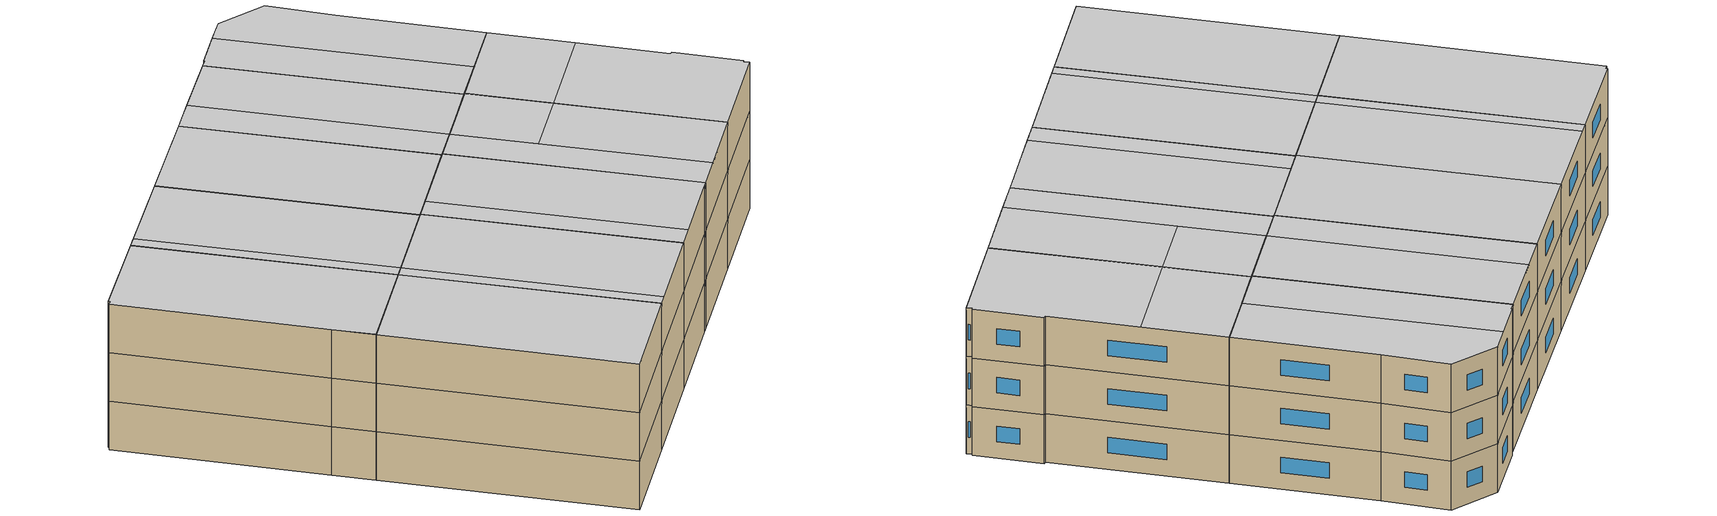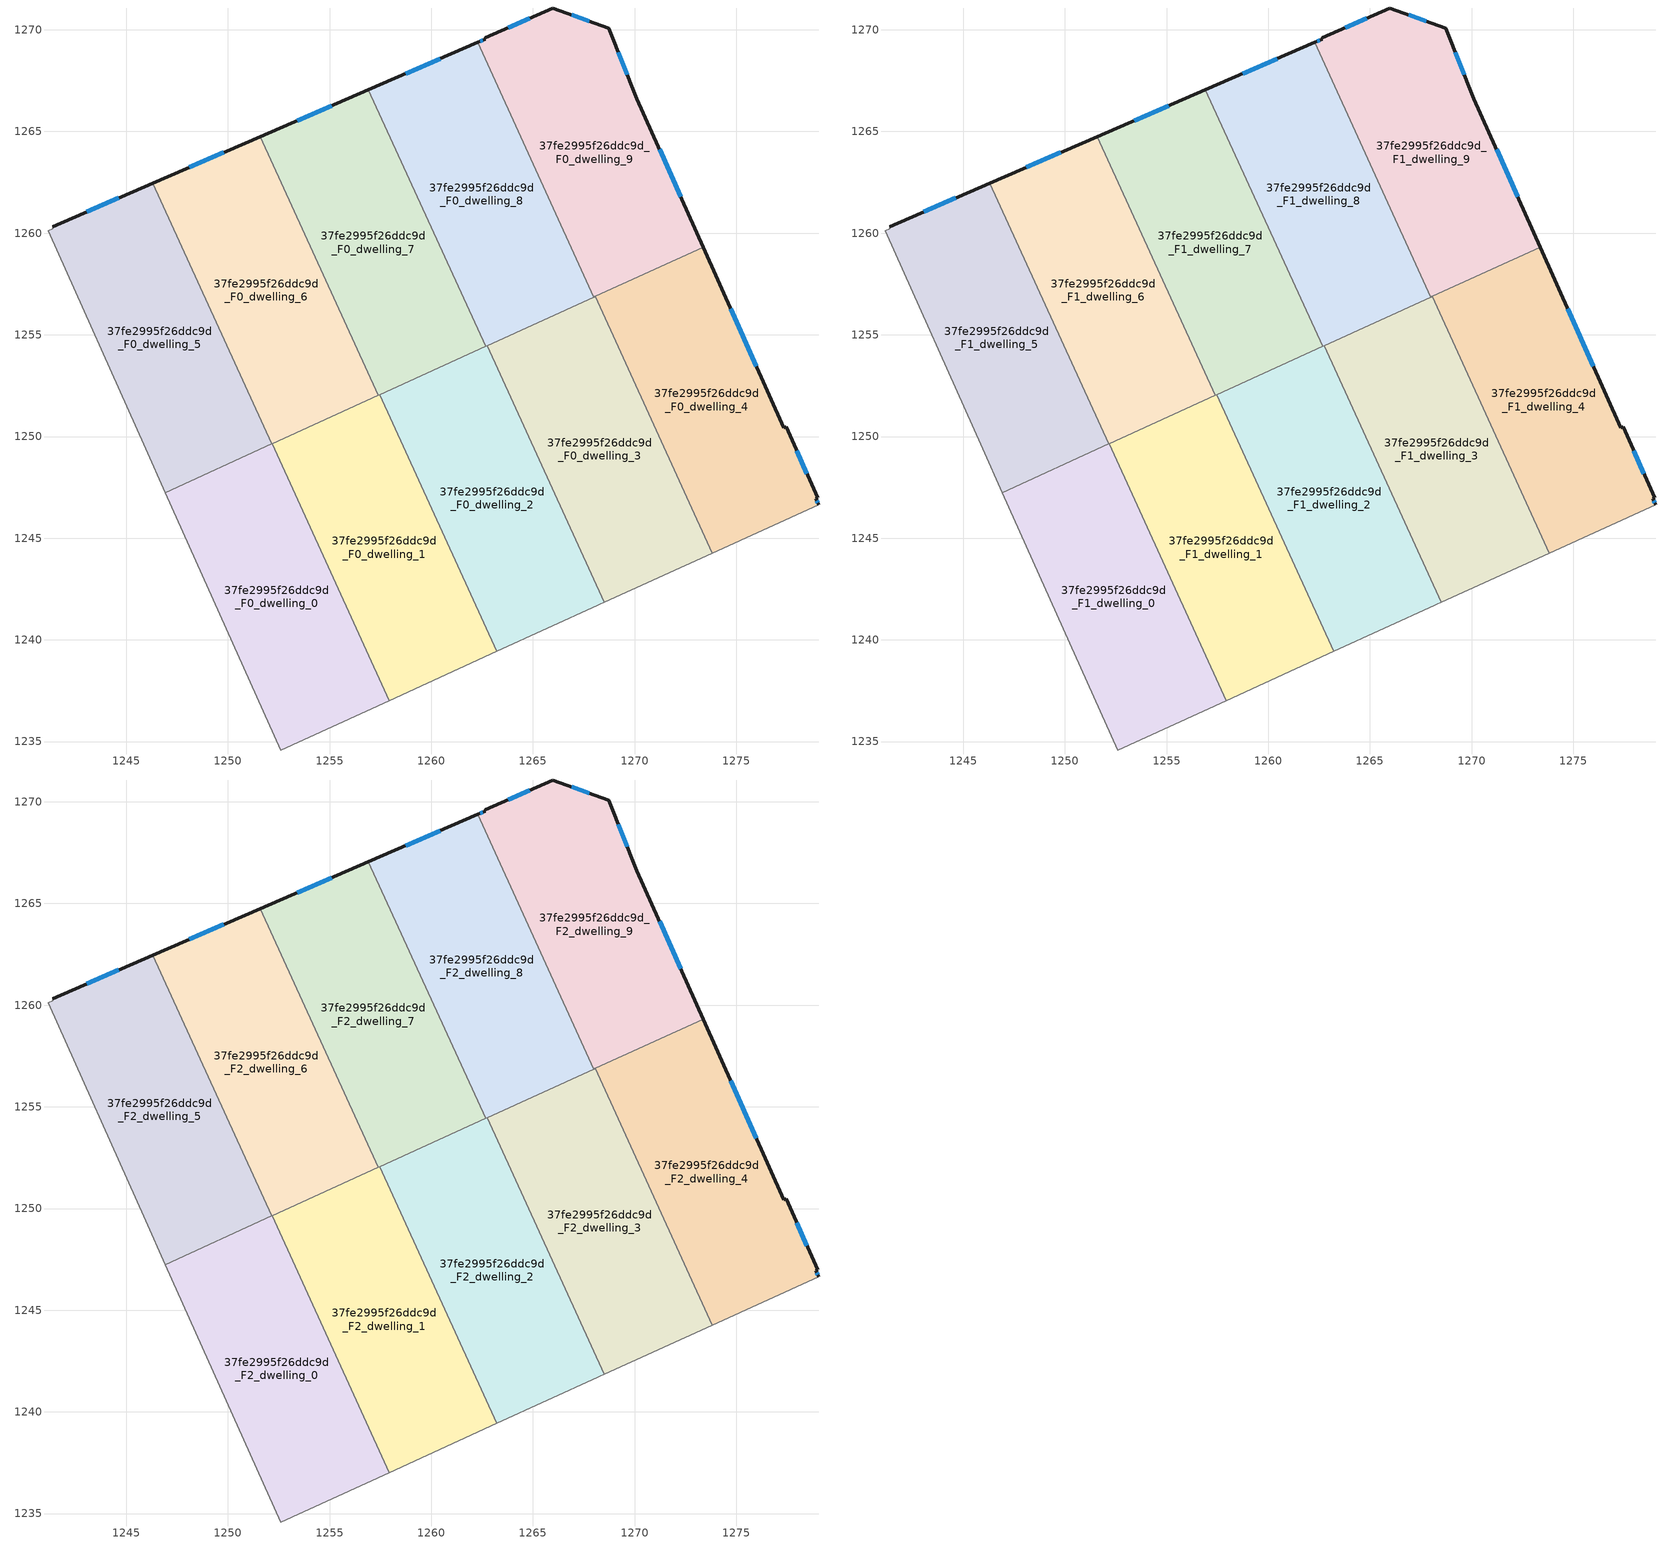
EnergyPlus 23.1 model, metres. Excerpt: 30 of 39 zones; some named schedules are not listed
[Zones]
37fe2995f26ddc9d_F0_dwelling_0
 floor ground (EU_floor_Construction): 1252.17,1249.64 1257.93,1237.02 1252.61,1234.58 1246.91,1247.25 z0
 wall adiabatic (EU_wall_Construction): 1246.91,1247.25 1252.61,1234.58 1257.93,1237.02 z0:3
 wall to 37fe2995f26ddc9d_F0_dwelling_1 (EU_wall_Construction): 1257.93,1237.02 1252.17,1249.64 z0:3
 wall to 37fe2995f26ddc9d_F0_dwelling_5 (EU_wall_Construction): 1252.16,1249.64 1246.91,1247.25 z0:3
37fe2995f26ddc9d_F0_dwelling_1
 floor ground (EU_floor_Construction): 1257.46,1252.06 1263.22,1239.43 1257.93,1237.02 1252.17,1249.64 z0
 wall to 37fe2995f26ddc9d_F0_dwelling_2 (EU_wall_Construction): 1263.22,1239.43 1257.46,1252.06 z0:3
 wall adiabatic (EU_wall_Construction): 1257.93,1237.02 1263.22,1239.43 z0:3
 wall to 37fe2995f26ddc9d_F0_dwelling_6 (EU_wall_Construction): 1257.4,1252.03 1252.17,1249.64 z0:3
 wall to 37fe2995f26ddc9d_F0_dwelling_7 (EU_wall_Construction): 1257.46,1252.06 1257.4,1252.03 z0:3
37fe2995f26ddc9d_F0_dwelling_2
 floor ground (EU_floor_Construction): 1262.76,1254.47 1268.52,1241.85 1268.29,1241.75 1268.18,1241.7 1263.22,1239.43 1257.46,1252.06 z0
 wall adiabatic (EU_wall_Construction): 1263.22,1239.43 1268.18,1241.7 1268.29,1241.75 1268.52,1241.85 z0:3
 wall to 37fe2995f26ddc9d_F0_dwelling_3 (EU_wall_Construction): 1268.52,1241.85 1262.76,1254.47 z0:3
 wall to 37fe2995f26ddc9d_F0_dwelling_7 (EU_wall_Construction): 1262.67,1254.43 1257.46,1252.06 z0:3
 wall to 37fe2995f26ddc9d_F0_dwelling_8 (EU_wall_Construction): 1262.76,1254.47 1262.67,1254.43 z0:3
37fe2995f26ddc9d_F0_dwelling_3
 floor ground (EU_floor_Construction): 1268.05,1256.89 1273.81,1244.27 1268.52,1241.85 1262.76,1254.47 z0
 wall to 37fe2995f26ddc9d_F0_dwelling_4 (EU_wall_Construction): 1273.81,1244.27 1268.05,1256.89 z0:3
 wall adiabatic (EU_wall_Construction): 1268.52,1241.85 1273.81,1244.27 z0:3
 wall to 37fe2995f26ddc9d_F0_dwelling_8 (EU_wall_Construction): 1267.99,1256.86 1262.76,1254.47 z0:3
 wall to 37fe2995f26ddc9d_F0_dwelling_9 (EU_wall_Construction): 1268.05,1256.89 1267.99,1256.86 z0:3
37fe2995f26ddc9d_F0_dwelling_4
 floor ground (EU_floor_Construction): 1273.37,1259.32 1277.33,1250.43 1277.45,1250.48 1279.01,1246.99 1278.91,1246.94 1279.04,1246.66 1273.81,1244.27 1268.05,1256.89 z0
 wall outside (EU_wall_Construction): 1279.04,1246.66 1278.91,1246.94 1279.01,1246.99 1277.45,1250.48 1277.33,1250.43 1273.37,1259.32 z0:3
 wall adiabatic (EU_wall_Construction): 1273.81,1244.27 1279.04,1246.66 z0:3
 wall to 37fe2995f26ddc9d_F0_dwelling_9 (EU_wall_Construction): 1273.37,1259.32 1268.05,1256.89 z0:3
 window (EU_Window_Construction): 1278.48,1248.18 1277.98,1249.29 / 1279,1246.75 1278.95,1246.84 / 1275.98,1253.46 1274.72,1256.29 z1.02:1.98
37fe2995f26ddc9d_F0_dwelling_5
 floor ground (EU_floor_Construction): 1246.31,1262.46 1252.16,1249.64 1246.91,1247.25 1245.95,1249.39 1241.18,1260.12 1241.4,1260.21 1241.38,1260.32 z0
 wall outside (EU_wall_Construction): 1246.31,1262.46 1241.38,1260.32 z0:3
 wall to 37fe2995f26ddc9d_F0_dwelling_6 (EU_wall_Construction): 1252.16,1249.64 1246.31,1262.46 z0:3
 wall adiabatic (EU_wall_Construction): 1241.38,1260.32 1241.4,1260.21 1241.18,1260.12 1245.95,1249.39 1246.91,1247.25 z0:3
 window (EU_Window_Construction): 1244.64,1261.73 1243.06,1261.05 z1.02:1.98
37fe2995f26ddc9d_F0_dwelling_6
 floor ground (EU_floor_Construction): 1251.59,1264.75 1257.4,1252.03 1252.16,1249.64 1246.31,1262.46 z0
 wall outside (EU_wall_Construction): 1251.59,1264.75 1246.31,1262.46 z0:3
 wall to 37fe2995f26ddc9d_F0_dwelling_7 (EU_wall_Construction): 1257.4,1252.03 1251.59,1264.75 z0:3
 window (EU_Window_Construction): 1249.8,1263.97 1248.11,1263.24 z1.02:1.98
37fe2995f26ddc9d_F0_dwelling_7
 floor ground (EU_floor_Construction): 1256.91,1267.05 1262.67,1254.43 1257.4,1252.03 1251.59,1264.75 z0
 wall outside (EU_wall_Construction): 1256.91,1267.05 1251.59,1264.75 z0:3
 wall to 37fe2995f26ddc9d_F0_dwelling_8 (EU_wall_Construction): 1262.67,1254.43 1256.91,1267.05 z0:3
 window (EU_Window_Construction): 1255.1,1266.27 1253.4,1265.53 z1.02:1.98
37fe2995f26ddc9d_F0_dwelling_8
 floor ground (EU_floor_Construction): 1262.28,1269.38 1267.99,1256.86 1262.67,1254.43 1256.91,1267.05 z0
 wall outside (EU_wall_Construction): 1262.28,1269.38 1256.91,1267.05 z0:3
 wall to 37fe2995f26ddc9d_F0_dwelling_9 (EU_wall_Construction): 1267.99,1256.86 1262.28,1269.38 z0:3
 window (EU_Window_Construction): 1260.45,1268.59 1258.74,1267.85 z1.02:1.98
37fe2995f26ddc9d_F0_dwelling_9
 floor ground (EU_floor_Construction): 1268.72,1270.08 1270.12,1266.62 1273.37,1259.32 1267.99,1256.86 1262.28,1269.38 1262.65,1269.54 1262.64,1269.58 1262.66,1269.6 1265.96,1271.07 z0
 wall outside (EU_wall_Construction): 1273.37,1259.32 1270.12,1266.62 1268.72,1270.08 1265.96,1271.07 1262.66,1269.6 1262.64,1269.58 1262.65,1269.54 1262.28,1269.38 z0:3
 window (EU_Window_Construction): 1264.84,1270.57 1263.78,1270.1 / 1267.78,1270.42 1266.9,1270.74 / 1269.64,1267.8 1269.19,1268.9 / 1272.26,1261.8 1271.22,1264.13 / 1262.52,1269.49 1262.4,1269.43 z1.02:1.98
37fe2995f26ddc9d_F1_dwelling_0
 floor to 37fe2995f26ddc9d_F0_dwelling_0 (EU_floor_Construction): 1252.17,1249.64 1257.93,1237.02 1252.61,1234.58 1246.91,1247.25 z3
 wall adiabatic (EU_wall_Construction): 1246.91,1247.25 1252.61,1234.58 1257.93,1237.02 z3:6
 wall to 37fe2995f26ddc9d_F1_dwelling_1 (EU_wall_Construction): 1257.93,1237.02 1252.17,1249.64 z3:6
 wall to 37fe2995f26ddc9d_F1_dwelling_5 (EU_wall_Construction): 1252.16,1249.64 1246.91,1247.25 z3:6
37fe2995f26ddc9d_F1_dwelling_1
 floor to 37fe2995f26ddc9d_F0_dwelling_1 (EU_floor_Construction): 1257.46,1252.06 1263.22,1239.43 1257.93,1237.02 1252.17,1249.64 z3
 wall to 37fe2995f26ddc9d_F1_dwelling_2 (EU_wall_Construction): 1263.22,1239.43 1257.46,1252.06 z3:6
 wall adiabatic (EU_wall_Construction): 1257.93,1237.02 1263.22,1239.43 z3:6
 wall to 37fe2995f26ddc9d_F1_dwelling_6 (EU_wall_Construction): 1257.4,1252.03 1252.17,1249.64 z3:6
 wall to 37fe2995f26ddc9d_F1_dwelling_7 (EU_wall_Construction): 1257.46,1252.06 1257.4,1252.03 z3:6
37fe2995f26ddc9d_F1_dwelling_2
 floor to 37fe2995f26ddc9d_F0_dwelling_2 (EU_floor_Construction): 1262.76,1254.47 1268.52,1241.85 1268.29,1241.75 1268.18,1241.7 1263.22,1239.43 1257.46,1252.06 z3
 wall adiabatic (EU_wall_Construction): 1263.22,1239.43 1268.18,1241.7 1268.29,1241.75 1268.52,1241.85 z3:6
 wall to 37fe2995f26ddc9d_F1_dwelling_3 (EU_wall_Construction): 1268.52,1241.85 1262.76,1254.47 z3:6
 wall to 37fe2995f26ddc9d_F1_dwelling_7 (EU_wall_Construction): 1262.67,1254.43 1257.46,1252.06 z3:6
 wall to 37fe2995f26ddc9d_F1_dwelling_8 (EU_wall_Construction): 1262.76,1254.47 1262.67,1254.43 z3:6
37fe2995f26ddc9d_F1_dwelling_3
 floor to 37fe2995f26ddc9d_F0_dwelling_3 (EU_floor_Construction): 1268.05,1256.89 1273.81,1244.27 1268.52,1241.85 1262.76,1254.47 z3
 wall to 37fe2995f26ddc9d_F1_dwelling_4 (EU_wall_Construction): 1273.81,1244.27 1268.05,1256.89 z3:6
 wall adiabatic (EU_wall_Construction): 1268.52,1241.85 1273.81,1244.27 z3:6
 wall to 37fe2995f26ddc9d_F1_dwelling_8 (EU_wall_Construction): 1267.99,1256.86 1262.76,1254.47 z3:6
 wall to 37fe2995f26ddc9d_F1_dwelling_9 (EU_wall_Construction): 1268.05,1256.89 1267.99,1256.86 z3:6
37fe2995f26ddc9d_F1_dwelling_4
 floor to 37fe2995f26ddc9d_F0_dwelling_4 (EU_floor_Construction): 1273.37,1259.32 1277.33,1250.43 1277.45,1250.48 1279.01,1246.99 1278.91,1246.94 1279.04,1246.66 1273.81,1244.27 1268.05,1256.89 z3
 wall outside (EU_wall_Construction): 1279.04,1246.66 1278.91,1246.94 1279.01,1246.99 1277.45,1250.48 1277.33,1250.43 1273.37,1259.32 z3:6
 wall adiabatic (EU_wall_Construction): 1273.81,1244.27 1279.04,1246.66 z3:6
 wall to 37fe2995f26ddc9d_F1_dwelling_9 (EU_wall_Construction): 1273.37,1259.32 1268.05,1256.89 z3:6
 window (EU_Window_Construction): 1278.48,1248.18 1277.98,1249.29 / 1279,1246.75 1278.95,1246.84 / 1275.98,1253.46 1274.72,1256.29 z4.02:4.98
37fe2995f26ddc9d_F1_dwelling_5
 floor to 37fe2995f26ddc9d_F0_dwelling_5 (EU_floor_Construction): 1246.31,1262.46 1252.16,1249.64 1246.91,1247.25 1245.95,1249.39 1241.18,1260.12 1241.4,1260.21 1241.38,1260.32 z3
 wall outside (EU_wall_Construction): 1246.31,1262.46 1241.38,1260.32 z3:6
 wall to 37fe2995f26ddc9d_F1_dwelling_6 (EU_wall_Construction): 1252.16,1249.64 1246.31,1262.46 z3:6
 wall adiabatic (EU_wall_Construction): 1241.38,1260.32 1241.4,1260.21 1241.18,1260.12 1245.95,1249.39 1246.91,1247.25 z3:6
 window (EU_Window_Construction): 1244.64,1261.73 1243.06,1261.05 z4.02:4.98
37fe2995f26ddc9d_F1_dwelling_6
 floor to 37fe2995f26ddc9d_F0_dwelling_6 (EU_floor_Construction): 1251.59,1264.75 1257.4,1252.03 1252.16,1249.64 1246.31,1262.46 z3
 wall outside (EU_wall_Construction): 1251.59,1264.75 1246.31,1262.46 z3:6
 wall to 37fe2995f26ddc9d_F1_dwelling_7 (EU_wall_Construction): 1257.4,1252.03 1251.59,1264.75 z3:6
 window (EU_Window_Construction): 1249.8,1263.97 1248.11,1263.24 z4.02:4.98
37fe2995f26ddc9d_F1_dwelling_7
 floor to 37fe2995f26ddc9d_F0_dwelling_7 (EU_floor_Construction): 1256.91,1267.05 1262.67,1254.43 1257.4,1252.03 1251.59,1264.75 z3
 wall outside (EU_wall_Construction): 1256.91,1267.05 1251.59,1264.75 z3:6
 wall to 37fe2995f26ddc9d_F1_dwelling_8 (EU_wall_Construction): 1262.67,1254.43 1256.91,1267.05 z3:6
 window (EU_Window_Construction): 1255.1,1266.27 1253.4,1265.53 z4.02:4.98
37fe2995f26ddc9d_F1_dwelling_8
 floor to 37fe2995f26ddc9d_F0_dwelling_8 (EU_floor_Construction): 1262.28,1269.38 1267.99,1256.86 1262.67,1254.43 1256.91,1267.05 z3
 wall outside (EU_wall_Construction): 1262.28,1269.38 1256.91,1267.05 z3:6
 wall to 37fe2995f26ddc9d_F1_dwelling_9 (EU_wall_Construction): 1267.99,1256.86 1262.28,1269.38 z3:6
 window (EU_Window_Construction): 1260.45,1268.59 1258.74,1267.85 z4.02:4.98
37fe2995f26ddc9d_F1_dwelling_9
 floor to 37fe2995f26ddc9d_F0_dwelling_9 (EU_floor_Construction): 1268.72,1270.08 1270.12,1266.62 1273.37,1259.32 1267.99,1256.86 1262.28,1269.38 1262.65,1269.54 1262.64,1269.58 1262.66,1269.6 1265.96,1271.07 z3
 wall outside (EU_wall_Construction): 1273.37,1259.32 1270.12,1266.62 1268.72,1270.08 1265.96,1271.07 1262.66,1269.6 1262.64,1269.58 1262.65,1269.54 1262.28,1269.38 z3:6
 window (EU_Window_Construction): 1264.84,1270.57 1263.78,1270.1 / 1267.78,1270.42 1266.9,1270.74 / 1269.64,1267.8 1269.19,1268.9 / 1272.26,1261.8 1271.22,1264.13 / 1262.52,1269.49 1262.4,1269.43 z4.02:4.98
37fe2995f26ddc9d_F2_dwelling_0
 floor to 37fe2995f26ddc9d_F1_dwelling_0 (EU_floor_Construction): 1252.17,1249.64 1257.93,1237.02 1252.61,1234.58 1246.91,1247.25 z6
 wall adiabatic (EU_wall_Construction): 1246.91,1247.25 1252.61,1234.58 1257.93,1237.02 z6:9
 wall to 37fe2995f26ddc9d_F2_dwelling_1 (EU_wall_Construction): 1257.93,1237.02 1252.17,1249.64 z6:9
 wall to 37fe2995f26ddc9d_F2_dwelling_5 (EU_wall_Construction): 1252.16,1249.64 1246.91,1247.25 z6:9
 ceiling adiabatic (EU_roof_Construction): 1257.93,1237.02 1252.17,1249.64 1246.91,1247.25 1252.61,1234.58 z9
37fe2995f26ddc9d_F2_dwelling_1
 floor to 37fe2995f26ddc9d_F1_dwelling_1 (EU_floor_Construction): 1257.46,1252.06 1263.22,1239.43 1257.93,1237.02 1252.17,1249.64 z6
 wall to 37fe2995f26ddc9d_F2_dwelling_2 (EU_wall_Construction): 1263.22,1239.43 1257.46,1252.06 z6:9
 wall adiabatic (EU_wall_Construction): 1257.93,1237.02 1263.22,1239.43 z6:9
 wall to 37fe2995f26ddc9d_F2_dwelling_6 (EU_wall_Construction): 1257.4,1252.03 1252.17,1249.64 z6:9
 wall to 37fe2995f26ddc9d_F2_dwelling_7 (EU_wall_Construction): 1257.46,1252.06 1257.4,1252.03 z6:9
 ceiling adiabatic (EU_roof_Construction): 1263.22,1239.43 1257.46,1252.06 1252.75,1249.91 1258.51,1237.28 z9
 ceiling to 37fe2995f26ddc9d_F3_dwelling_1 (EU_floor_Construction): 1258.51,1237.28 1252.75,1249.91 1252.17,1249.64 1257.93,1237.02 z9
37fe2995f26ddc9d_F2_dwelling_2
 floor to 37fe2995f26ddc9d_F1_dwelling_2 (EU_floor_Construction): 1262.76,1254.47 1268.52,1241.85 1268.29,1241.75 1268.18,1241.7 1263.22,1239.43 1257.46,1252.06 z6
 wall adiabatic (EU_wall_Construction): 1263.22,1239.43 1268.18,1241.7 1268.29,1241.75 1268.52,1241.85 z6:9
 wall to 37fe2995f26ddc9d_F2_dwelling_3 (EU_wall_Construction): 1268.52,1241.85 1262.76,1254.47 z6:9
 wall to 37fe2995f26ddc9d_F2_dwelling_7 (EU_wall_Construction): 1262.67,1254.43 1257.46,1252.06 z6:9
 wall to 37fe2995f26ddc9d_F2_dwelling_8 (EU_wall_Construction): 1262.76,1254.47 1262.67,1254.43 z6:9
 ceiling to 37fe2995f26ddc9d_F3_dwelling_5 (EU_floor_Construction): 1268.18,1241.7 1268.29,1241.75 1268.52,1241.85 1262.76,1254.47 1258.6,1252.58 1264.36,1239.95 z9
 ceiling adiabatic (EU_roof_Construction): 1264.36,1239.95 1258.6,1252.58 1257.46,1252.06 1263.22,1239.43 z9
37fe2995f26ddc9d_F2_dwelling_3
 floor to 37fe2995f26ddc9d_F1_dwelling_3 (EU_floor_Construction): 1268.05,1256.89 1273.81,1244.27 1268.52,1241.85 1262.76,1254.47 z6
 wall to 37fe2995f26ddc9d_F2_dwelling_4 (EU_wall_Construction): 1273.81,1244.27 1268.05,1256.89 z6:9
 wall adiabatic (EU_wall_Construction): 1268.52,1241.85 1273.81,1244.27 z6:9
 wall to 37fe2995f26ddc9d_F2_dwelling_8 (EU_wall_Construction): 1267.99,1256.86 1262.76,1254.47 z6:9
 wall to 37fe2995f26ddc9d_F2_dwelling_9 (EU_wall_Construction): 1268.05,1256.89 1267.99,1256.86 z6:9
 ceiling to 37fe2995f26ddc9d_F3_dwelling_5 (EU_floor_Construction): 1270.24,1242.64 1264.48,1255.26 1262.76,1254.47 1268.52,1241.85 z9
 ceiling to 37fe2995f26ddc9d_F3_dwelling_7 (EU_floor_Construction): 1269.99,1252.64 1268.07,1256.85 1264.5,1255.22 1266.42,1251.01 z9
 ceiling to 37fe2995f26ddc9d_F3_dwelling_8 (EU_floor_Construction): 1273.81,1244.27 1269.99,1252.64 1266.42,1251.01 1270.24,1242.64 z9
 ceiling to 37fe2995f26ddc9d_F3_dwelling_6 (EU_floor_Construction): 1268.07,1256.85 1268.05,1256.89 1264.48,1255.26 1264.5,1255.22 z9
37fe2995f26ddc9d_F2_dwelling_4
 floor to 37fe2995f26ddc9d_F1_dwelling_4 (EU_floor_Construction): 1273.37,1259.32 1277.33,1250.43 1277.45,1250.48 1279.01,1246.99 1278.91,1246.94 1279.04,1246.66 1273.81,1244.27 1268.05,1256.89 z6
 wall outside (EU_wall_Construction): 1279.04,1246.66 1278.91,1246.94 1279.01,1246.99 1277.45,1250.48 1277.33,1250.43 1273.37,1259.32 z6:9
 wall adiabatic (EU_wall_Construction): 1273.81,1244.27 1279.04,1246.66 z6:9
 wall to 37fe2995f26ddc9d_F2_dwelling_9 (EU_wall_Construction): 1273.37,1259.32 1268.05,1256.89 z6:9
 window (EU_Window_Construction): 1278.48,1248.18 1277.98,1249.29 / 1279,1246.75 1278.95,1246.84 / 1275.98,1253.46 1274.72,1256.29 z7.02:7.98
 ceiling to 37fe2995f26ddc9d_F3_dwelling_7 (EU_floor_Construction): 1275.27,1255.05 1273.37,1259.31 1270.38,1257.95 1270.4,1257.92 1268.07,1256.85 1269.99,1252.64 z9
 ceiling to 37fe2995f26ddc9d_F3_dwelling_8 (EU_floor_Construction): 1279.04,1246.66 1278.91,1246.94 1279.01,1246.99 1277.45,1250.48 1277.33,1250.43 1275.27,1255.05 1269.99,1252.64 1273.81,1244.27 z9
 ceiling to 37fe2995f26ddc9d_F3_dwelling_6 (EU_floor_Construction): 1270.4,1257.92 1270.38,1257.95 1268.05,1256.89 1268.07,1256.85 z9
37fe2995f26ddc9d_F2_dwelling_5
 floor to 37fe2995f26ddc9d_F1_dwelling_5 (EU_floor_Construction): 1246.31,1262.46 1252.16,1249.64 1246.91,1247.25 1245.95,1249.39 1241.18,1260.12 1241.4,1260.21 1241.38,1260.32 z6
 wall outside (EU_wall_Construction): 1246.31,1262.46 1241.38,1260.32 z6:9
 wall to 37fe2995f26ddc9d_F2_dwelling_6 (EU_wall_Construction): 1252.16,1249.64 1246.31,1262.46 z6:9
 wall adiabatic (EU_wall_Construction): 1241.38,1260.32 1241.4,1260.21 1241.18,1260.12 1245.95,1249.39 1246.91,1247.25 z6:9
 window (EU_Window_Construction): 1244.64,1261.73 1243.06,1261.05 z7.02:7.98
 ceiling to 37fe2995f26ddc9d_F3_dwelling_0 (EU_floor_Construction): 1252.15,1249.66 1246.31,1262.46 1241.38,1260.32 1241.4,1260.21 1241.18,1260.12 1245.95,1249.39 1246.91,1247.27 z9
 ceiling to 37fe2995f26ddc9d_F3_dwelling_1 (EU_floor_Construction): 1252.16,1249.64 1252.15,1249.66 1246.91,1247.27 1246.91,1247.25 z9
37fe2995f26ddc9d_F2_dwelling_6
 floor to 37fe2995f26ddc9d_F1_dwelling_6 (EU_floor_Construction): 1251.59,1264.75 1257.4,1252.03 1252.16,1249.64 1246.31,1262.46 z6
 wall outside (EU_wall_Construction): 1251.59,1264.75 1246.31,1262.46 z6:9
 wall to 37fe2995f26ddc9d_F2_dwelling_7 (EU_wall_Construction): 1257.4,1252.03 1251.59,1264.75 z6:9
 window (EU_Window_Construction): 1249.8,1263.97 1248.11,1263.24 z7.02:7.98
 ceiling to 37fe2995f26ddc9d_F3_dwelling_0 (EU_floor_Construction): 1252.74,1249.93 1246.91,1262.72 1246.31,1262.46 1252.15,1249.66 z9
 ceiling adiabatic (EU_roof_Construction): 1257.4,1252.03 1251.59,1264.75 1246.31,1262.46 1246.91,1262.72 1252.74,1249.93 1252.15,1249.66 1252.16,1249.64 z9
37fe2995f26ddc9d_F2_dwelling_7
 floor to 37fe2995f26ddc9d_F1_dwelling_7 (EU_floor_Construction): 1256.91,1267.05 1262.67,1254.43 1257.4,1252.03 1251.59,1264.75 z6
 wall outside (EU_wall_Construction): 1256.91,1267.05 1251.59,1264.75 z6:9
 wall to 37fe2995f26ddc9d_F2_dwelling_8 (EU_wall_Construction): 1262.67,1254.43 1256.91,1267.05 z6:9
 window (EU_Window_Construction): 1255.1,1266.27 1253.4,1265.53 z7.02:7.98
 ceiling adiabatic (EU_roof_Construction): 1262.67,1254.43 1256.91,1267.05 1251.59,1264.75 1257.4,1252.03 z9
37fe2995f26ddc9d_F2_dwelling_8
 floor to 37fe2995f26ddc9d_F1_dwelling_8 (EU_floor_Construction): 1262.28,1269.38 1267.99,1256.86 1262.67,1254.43 1256.91,1267.05 z6
 wall outside (EU_wall_Construction): 1262.28,1269.38 1256.91,1267.05 z6:9
 wall to 37fe2995f26ddc9d_F2_dwelling_9 (EU_wall_Construction): 1267.99,1256.86 1262.28,1269.38 z6:9
 window (EU_Window_Construction): 1260.45,1268.59 1258.74,1267.85 z7.02:7.98
 ceiling to 37fe2995f26ddc9d_F3_dwelling_6 (EU_floor_Construction): 1267.99,1256.86 1262.28,1269.38 1258.74,1267.85 1264.48,1255.26 z9
 ceiling to 37fe2995f26ddc9d_F3_dwelling_4 (EU_floor_Construction): 1264.48,1255.27 1258.74,1267.85 1256.91,1267.05 1262.67,1254.44 z9
37fe2995f26ddc9d_F2_dwelling_9
 floor to 37fe2995f26ddc9d_F1_dwelling_9 (EU_floor_Construction): 1268.72,1270.08 1270.12,1266.62 1273.37,1259.32 1267.99,1256.86 1262.28,1269.38 1262.65,1269.54 1262.64,1269.58 1262.66,1269.6 1265.96,1271.07 z6
 wall outside (EU_wall_Construction): 1273.37,1259.32 1270.12,1266.62 1268.72,1270.08 1265.96,1271.07 1262.66,1269.6 1262.64,1269.58 1262.65,1269.54 1262.28,1269.38 z6:9
 window (EU_Window_Construction): 1264.84,1270.57 1263.78,1270.1 / 1267.78,1270.42 1266.9,1270.74 / 1269.64,1267.8 1269.19,1268.9 / 1272.26,1261.8 1271.22,1264.13 / 1262.52,1269.49 1262.4,1269.43 z7.02:7.98
 ceiling to 37fe2995f26ddc9d_F3_dwelling_7 (EU_floor_Construction): 1273.37,1259.31 1270.12,1266.62 1268.72,1270.08 1265.96,1271.07 1264.66,1270.49 1270.38,1257.95 z9
 ceiling to 37fe2995f26ddc9d_F3_dwelling_6 (EU_floor_Construction): 1270.38,1257.95 1264.66,1270.49 1262.66,1269.6 1262.64,1269.58 1262.65,1269.54 1262.28,1269.38 1267.99,1256.86 z9
[Building]
EU S2 Campaign: North Axis=0; Terrain=City; Solar Distribution=FullExterior
[Site:Location]
Vienna: Latitude=48; Longitude=16.5; Time Zone=1; Elevation=183
[SizingPeriod:WeatherFileDays]
AnnualSizingPeriod: Begin Month=1; Begin Day of Month=1; End Month=12; End Day of Month=31; Day of Week for Start Day=Monday; Use Weather File Daylight Saving Period=No; Use Weather File Rain and Snow Indicators=No
[MATERIAL]
EU_InternalMass_Material: Roughness=MediumRough; Thickness=0.1; Conductivity=1; Density=1800; Specific Heat=900; Thermal Absorptance=0.9; Solar Absorptance=0.7; Visible Absorptance=0.7
[MATERIAL:NOMASS] Roughness=MediumRough; Thermal Absorptance=0.9; Solar Absorptance=0.7; Visible Absorptance=0.7
Name | Thermal Resistance
EU_wall_NoMass | 0.942466
EU_roof_NoMass | 0.551687
EU_floor_NoMass | 0.66527
[WINDOWMATERIAL:SIMPLEGLAZINGSYSTEM]
EU_Window_SimpleGlazing: UFactor=2.03367; Solar Heat Gain Coefficient=0.65; Visible Transmittance=0.65
[CONSTRUCTION]
EU_wall_Construction: EU_wall_NoMass
EU_roof_Construction: EU_roof_NoMass
EU_floor_Construction: EU_floor_NoMass
EU_Window_Construction: EU_Window_SimpleGlazing
EU_InternalMass_Construction: EU_InternalMass_Material
[ZONE] Type=1; Multiplier=1; Ceiling Height=autocalculate; Floor Area=autocalculate; Part of Total Floor Area=Yes
Name | Volume
37fe2995f26ddc9d_F0_dwelling_0; 37fe2995f26ddc9d_F1_dwelling_0; 37fe2995f26ddc9d_F2_dwelling_0 | 242.207
37fe2995f26ddc9d_F0_dwelling_1; 37fe2995f26ddc9d_F1_dwelling_1; 37fe2995f26ddc9d_F2_dwelling_1 | 242.213
37fe2995f26ddc9d_F0_dwelling_2; 37fe2995f26ddc9d_F1_dwelling_2; 37fe2995f26ddc9d_F2_dwelling_2 | 242.23
37fe2995f26ddc9d_F0_dwelling_3; 37fe2995f26ddc9d_F1_dwelling_3; 37fe2995f26ddc9d_F2_dwelling_3 | 242.196
37fe2995f26ddc9d_F0_dwelling_4; 37fe2995f26ddc9d_F1_dwelling_4; 37fe2995f26ddc9d_F2_dwelling_4 | 242.25
37fe2995f26ddc9d_F0_dwelling_5; 37fe2995f26ddc9d_F1_dwelling_5; 37fe2995f26ddc9d_F2_dwelling_5; 37fe2995f26ddc9d_F0_dwelling_6; 37fe2995f26ddc9d_F1_dwelling_6; 37fe2995f26ddc9d_F2_dwelling_6 | 242.221
37fe2995f26ddc9d_F0_dwelling_7; 37fe2995f26ddc9d_F1_dwelling_7; 37fe2995f26ddc9d_F2_dwelling_7 | 242.209
37fe2995f26ddc9d_F0_dwelling_8; 37fe2995f26ddc9d_F1_dwelling_8; 37fe2995f26ddc9d_F2_dwelling_8 | 242.227
37fe2995f26ddc9d_F0_dwelling_9; 37fe2995f26ddc9d_F1_dwelling_9; 37fe2995f26ddc9d_F2_dwelling_9 | 242.244
[INTERNALMASS] Construction=EU_InternalMass_Construction
Name | Zone or ZoneList | Surface Area
37fe2995f26ddc9d_F0_dwelling_0_EU_InternalMass | 37fe2995f26ddc9d_F0_dwelling_0 | 80.7354
37fe2995f26ddc9d_F0_dwelling_1_EU_InternalMass | 37fe2995f26ddc9d_F0_dwelling_1 | 80.7381
37fe2995f26ddc9d_F0_dwelling_2_EU_InternalMass | 37fe2995f26ddc9d_F0_dwelling_2 | 80.743
37fe2995f26ddc9d_F0_dwelling_3_EU_InternalMass | 37fe2995f26ddc9d_F0_dwelling_3 | 80.7322
37fe2995f26ddc9d_F0_dwelling_4_EU_InternalMass | 37fe2995f26ddc9d_F0_dwelling_4 | 80.7498
37fe2995f26ddc9d_F0_dwelling_5_EU_InternalMass | 37fe2995f26ddc9d_F0_dwelling_5 | 80.7401
37fe2995f26ddc9d_F0_dwelling_6_EU_InternalMass | 37fe2995f26ddc9d_F0_dwelling_6 | 80.7403
37fe2995f26ddc9d_F0_dwelling_7_EU_InternalMass | 37fe2995f26ddc9d_F0_dwelling_7 | 80.736
37fe2995f26ddc9d_F0_dwelling_8_EU_InternalMass | 37fe2995f26ddc9d_F0_dwelling_8 | 80.7423
37fe2995f26ddc9d_F0_dwelling_9_EU_InternalMass | 37fe2995f26ddc9d_F0_dwelling_9 | 80.7482
37fe2995f26ddc9d_F1_dwelling_0_EU_InternalMass | 37fe2995f26ddc9d_F1_dwelling_0 | 80.7354
37fe2995f26ddc9d_F1_dwelling_1_EU_InternalMass | 37fe2995f26ddc9d_F1_dwelling_1 | 80.7381
37fe2995f26ddc9d_F1_dwelling_2_EU_InternalMass | 37fe2995f26ddc9d_F1_dwelling_2 | 80.743
37fe2995f26ddc9d_F1_dwelling_3_EU_InternalMass | 37fe2995f26ddc9d_F1_dwelling_3 | 80.7322
37fe2995f26ddc9d_F1_dwelling_4_EU_InternalMass | 37fe2995f26ddc9d_F1_dwelling_4 | 80.7498
37fe2995f26ddc9d_F1_dwelling_5_EU_InternalMass | 37fe2995f26ddc9d_F1_dwelling_5 | 80.7401
37fe2995f26ddc9d_F1_dwelling_6_EU_InternalMass | 37fe2995f26ddc9d_F1_dwelling_6 | 80.7403
37fe2995f26ddc9d_F1_dwelling_7_EU_InternalMass | 37fe2995f26ddc9d_F1_dwelling_7 | 80.736
37fe2995f26ddc9d_F1_dwelling_8_EU_InternalMass | 37fe2995f26ddc9d_F1_dwelling_8 | 80.7423
37fe2995f26ddc9d_F1_dwelling_9_EU_InternalMass | 37fe2995f26ddc9d_F1_dwelling_9 | 80.7482
37fe2995f26ddc9d_F2_dwelling_0_EU_InternalMass | 37fe2995f26ddc9d_F2_dwelling_0 | 80.7354
37fe2995f26ddc9d_F2_dwelling_1_EU_InternalMass | 37fe2995f26ddc9d_F2_dwelling_1 | 80.7381
37fe2995f26ddc9d_F2_dwelling_2_EU_InternalMass | 37fe2995f26ddc9d_F2_dwelling_2 | 80.743
37fe2995f26ddc9d_F2_dwelling_3_EU_InternalMass | 37fe2995f26ddc9d_F2_dwelling_3 | 80.7322
37fe2995f26ddc9d_F2_dwelling_4_EU_InternalMass | 37fe2995f26ddc9d_F2_dwelling_4 | 80.7498
37fe2995f26ddc9d_F2_dwelling_5_EU_InternalMass | 37fe2995f26ddc9d_F2_dwelling_5 | 80.7401
37fe2995f26ddc9d_F2_dwelling_6_EU_InternalMass | 37fe2995f26ddc9d_F2_dwelling_6 | 80.7403
37fe2995f26ddc9d_F2_dwelling_7_EU_InternalMass | 37fe2995f26ddc9d_F2_dwelling_7 | 80.736
37fe2995f26ddc9d_F2_dwelling_8_EU_InternalMass | 37fe2995f26ddc9d_F2_dwelling_8 | 80.7423
37fe2995f26ddc9d_F2_dwelling_9_EU_InternalMass | 37fe2995f26ddc9d_F2_dwelling_9 | 80.7482
[OTHEREQUIPMENT] Fuel Type=Electricity; Design Level Calculation Method=Watts/Area; Power per Zone Floor Area=1; Fraction Latent=0; Fraction Radiant=0; Fraction Lost=0; Carbon Dioxide Generation Rate=0; EndUse Subcategory=EU_Step8_InternalGains
Name | Zone or ZoneList or Space or SpaceList | Schedule
EU_Step8_InternalGain_37fe2995f26ddc9d_F0_dwelling_0_f000 | 37fe2995f26ddc9d_F0_dwelling_0 | EU_Step8_GainSchedule_37fe2995f26ddc9d_F0_dwelling_0_f000
EU_Step8_InternalGain_37fe2995f26ddc9d_F0_dwelling_1_f000 | 37fe2995f26ddc9d_F0_dwelling_1 | EU_Step8_GainSchedule_37fe2995f26ddc9d_F0_dwelling_1_f000
EU_Step8_InternalGain_37fe2995f26ddc9d_F0_dwelling_2_f000 | 37fe2995f26ddc9d_F0_dwelling_2 | EU_Step8_GainSchedule_37fe2995f26ddc9d_F0_dwelling_2_f000
EU_Step8_InternalGain_37fe2995f26ddc9d_F0_dwelling_3_f000 | 37fe2995f26ddc9d_F0_dwelling_3 | EU_Step8_GainSchedule_37fe2995f26ddc9d_F0_dwelling_3_f000
EU_Step8_InternalGain_37fe2995f26ddc9d_F0_dwelling_4_f000 | 37fe2995f26ddc9d_F0_dwelling_4 | EU_Step8_GainSchedule_37fe2995f26ddc9d_F0_dwelling_4_f000
EU_Step8_InternalGain_37fe2995f26ddc9d_F0_dwelling_5_f000 | 37fe2995f26ddc9d_F0_dwelling_5 | EU_Step8_GainSchedule_37fe2995f26ddc9d_F0_dwelling_5_f000
EU_Step8_InternalGain_37fe2995f26ddc9d_F0_dwelling_6_f000 | 37fe2995f26ddc9d_F0_dwelling_6 | EU_Step8_GainSchedule_37fe2995f26ddc9d_F0_dwelling_6_f000
EU_Step8_InternalGain_37fe2995f26ddc9d_F0_dwelling_7_f000 | 37fe2995f26ddc9d_F0_dwelling_7 | EU_Step8_GainSchedule_37fe2995f26ddc9d_F0_dwelling_7_f000
EU_Step8_InternalGain_37fe2995f26ddc9d_F0_dwelling_8_f000 | 37fe2995f26ddc9d_F0_dwelling_8 | EU_Step8_GainSchedule_37fe2995f26ddc9d_F0_dwelling_8_f000
EU_Step8_InternalGain_37fe2995f26ddc9d_F0_dwelling_9_f000 | 37fe2995f26ddc9d_F0_dwelling_9 | EU_Step8_GainSchedule_37fe2995f26ddc9d_F0_dwelling_9_f000
EU_Step8_InternalGain_37fe2995f26ddc9d_F1_dwelling_0_f000 | 37fe2995f26ddc9d_F1_dwelling_0 | EU_Step8_GainSchedule_37fe2995f26ddc9d_F1_dwelling_0_f000
EU_Step8_InternalGain_37fe2995f26ddc9d_F1_dwelling_1_f000 | 37fe2995f26ddc9d_F1_dwelling_1 | EU_Step8_GainSchedule_37fe2995f26ddc9d_F1_dwelling_1_f000
EU_Step8_InternalGain_37fe2995f26ddc9d_F1_dwelling_2_f000 | 37fe2995f26ddc9d_F1_dwelling_2 | EU_Step8_GainSchedule_37fe2995f26ddc9d_F1_dwelling_2_f000
EU_Step8_InternalGain_37fe2995f26ddc9d_F1_dwelling_3_f000 | 37fe2995f26ddc9d_F1_dwelling_3 | EU_Step8_GainSchedule_37fe2995f26ddc9d_F1_dwelling_3_f000
EU_Step8_InternalGain_37fe2995f26ddc9d_F1_dwelling_4_f000 | 37fe2995f26ddc9d_F1_dwelling_4 | EU_Step8_GainSchedule_37fe2995f26ddc9d_F1_dwelling_4_f000
EU_Step8_InternalGain_37fe2995f26ddc9d_F1_dwelling_5_f000 | 37fe2995f26ddc9d_F1_dwelling_5 | EU_Step8_GainSchedule_37fe2995f26ddc9d_F1_dwelling_5_f000
EU_Step8_InternalGain_37fe2995f26ddc9d_F1_dwelling_6_f000 | 37fe2995f26ddc9d_F1_dwelling_6 | EU_Step8_GainSchedule_37fe2995f26ddc9d_F1_dwelling_6_f000
EU_Step8_InternalGain_37fe2995f26ddc9d_F1_dwelling_7_f000 | 37fe2995f26ddc9d_F1_dwelling_7 | EU_Step8_GainSchedule_37fe2995f26ddc9d_F1_dwelling_7_f000
EU_Step8_InternalGain_37fe2995f26ddc9d_F1_dwelling_8_f000 | 37fe2995f26ddc9d_F1_dwelling_8 | EU_Step8_GainSchedule_37fe2995f26ddc9d_F1_dwelling_8_f000
EU_Step8_InternalGain_37fe2995f26ddc9d_F1_dwelling_9_f000 | 37fe2995f26ddc9d_F1_dwelling_9 | EU_Step8_GainSchedule_37fe2995f26ddc9d_F1_dwelling_9_f000
EU_Step8_InternalGain_37fe2995f26ddc9d_F2_dwelling_0_f000 | 37fe2995f26ddc9d_F2_dwelling_0 | EU_Step8_GainSchedule_37fe2995f26ddc9d_F2_dwelling_0_f000
EU_Step8_InternalGain_37fe2995f26ddc9d_F2_dwelling_1_f000 | 37fe2995f26ddc9d_F2_dwelling_1 | EU_Step8_GainSchedule_37fe2995f26ddc9d_F2_dwelling_1_f000
EU_Step8_InternalGain_37fe2995f26ddc9d_F2_dwelling_2_f000 | 37fe2995f26ddc9d_F2_dwelling_2 | EU_Step8_GainSchedule_37fe2995f26ddc9d_F2_dwelling_2_f000
EU_Step8_InternalGain_37fe2995f26ddc9d_F2_dwelling_3_f000 | 37fe2995f26ddc9d_F2_dwelling_3 | EU_Step8_GainSchedule_37fe2995f26ddc9d_F2_dwelling_3_f000
EU_Step8_InternalGain_37fe2995f26ddc9d_F2_dwelling_4_f000 | 37fe2995f26ddc9d_F2_dwelling_4 | EU_Step8_GainSchedule_37fe2995f26ddc9d_F2_dwelling_4_f000
EU_Step8_InternalGain_37fe2995f26ddc9d_F2_dwelling_5_f000 | 37fe2995f26ddc9d_F2_dwelling_5 | EU_Step8_GainSchedule_37fe2995f26ddc9d_F2_dwelling_5_f000
EU_Step8_InternalGain_37fe2995f26ddc9d_F2_dwelling_6_f000 | 37fe2995f26ddc9d_F2_dwelling_6 | EU_Step8_GainSchedule_37fe2995f26ddc9d_F2_dwelling_6_f000
EU_Step8_InternalGain_37fe2995f26ddc9d_F2_dwelling_7_f000 | 37fe2995f26ddc9d_F2_dwelling_7 | EU_Step8_GainSchedule_37fe2995f26ddc9d_F2_dwelling_7_f000
EU_Step8_InternalGain_37fe2995f26ddc9d_F2_dwelling_8_f000 | 37fe2995f26ddc9d_F2_dwelling_8 | EU_Step8_GainSchedule_37fe2995f26ddc9d_F2_dwelling_8_f000
EU_Step8_InternalGain_37fe2995f26ddc9d_F2_dwelling_9_f000 | 37fe2995f26ddc9d_F2_dwelling_9 | EU_Step8_GainSchedule_37fe2995f26ddc9d_F2_dwelling_9_f000
[ZONEVENTILATION:DESIGNFLOWRATE] Schedule=EU_AlwaysOn; Design Flow Rate Calculation Method=AirChanges/Hour; Air Changes per Hour=0.530523; Ventilation Type=Natural; Fan Pressure Rise=0; Fan Total Efficiency=1; Constant Term Coefficient=1; Temperature Term Coefficient=0; Velocity Term Coefficient=0; Velocity Squared Term Coefficient=0; Minimum Indoor Temperature=-100; Maximum Indoor Temperature=100; Delta Temperature=-100; Minimum Outdoor Temperature=-100; Maximum Outdoor Temperature=100; Maximum Wind Speed=40
Name | Zone or ZoneList or Space or SpaceList
EU_ConstantAir_37fe2995f26ddc9d_F0_dwelling_0 | 37fe2995f26ddc9d_F0_dwelling_0
EU_ConstantAir_37fe2995f26ddc9d_F0_dwelling_1 | 37fe2995f26ddc9d_F0_dwelling_1
EU_ConstantAir_37fe2995f26ddc9d_F0_dwelling_2 | 37fe2995f26ddc9d_F0_dwelling_2
EU_ConstantAir_37fe2995f26ddc9d_F0_dwelling_3 | 37fe2995f26ddc9d_F0_dwelling_3
EU_ConstantAir_37fe2995f26ddc9d_F0_dwelling_4 | 37fe2995f26ddc9d_F0_dwelling_4
EU_ConstantAir_37fe2995f26ddc9d_F0_dwelling_5 | 37fe2995f26ddc9d_F0_dwelling_5
EU_ConstantAir_37fe2995f26ddc9d_F0_dwelling_6 | 37fe2995f26ddc9d_F0_dwelling_6
EU_ConstantAir_37fe2995f26ddc9d_F0_dwelling_7 | 37fe2995f26ddc9d_F0_dwelling_7
EU_ConstantAir_37fe2995f26ddc9d_F0_dwelling_8 | 37fe2995f26ddc9d_F0_dwelling_8
EU_ConstantAir_37fe2995f26ddc9d_F0_dwelling_9 | 37fe2995f26ddc9d_F0_dwelling_9
EU_ConstantAir_37fe2995f26ddc9d_F1_dwelling_0 | 37fe2995f26ddc9d_F1_dwelling_0
EU_ConstantAir_37fe2995f26ddc9d_F1_dwelling_1 | 37fe2995f26ddc9d_F1_dwelling_1
EU_ConstantAir_37fe2995f26ddc9d_F1_dwelling_2 | 37fe2995f26ddc9d_F1_dwelling_2
EU_ConstantAir_37fe2995f26ddc9d_F1_dwelling_3 | 37fe2995f26ddc9d_F1_dwelling_3
EU_ConstantAir_37fe2995f26ddc9d_F1_dwelling_4 | 37fe2995f26ddc9d_F1_dwelling_4
EU_ConstantAir_37fe2995f26ddc9d_F1_dwelling_5 | 37fe2995f26ddc9d_F1_dwelling_5
EU_ConstantAir_37fe2995f26ddc9d_F1_dwelling_6 | 37fe2995f26ddc9d_F1_dwelling_6
EU_ConstantAir_37fe2995f26ddc9d_F1_dwelling_7 | 37fe2995f26ddc9d_F1_dwelling_7
EU_ConstantAir_37fe2995f26ddc9d_F1_dwelling_8 | 37fe2995f26ddc9d_F1_dwelling_8
EU_ConstantAir_37fe2995f26ddc9d_F1_dwelling_9 | 37fe2995f26ddc9d_F1_dwelling_9
EU_ConstantAir_37fe2995f26ddc9d_F2_dwelling_0 | 37fe2995f26ddc9d_F2_dwelling_0
EU_ConstantAir_37fe2995f26ddc9d_F2_dwelling_1 | 37fe2995f26ddc9d_F2_dwelling_1
EU_ConstantAir_37fe2995f26ddc9d_F2_dwelling_2 | 37fe2995f26ddc9d_F2_dwelling_2
EU_ConstantAir_37fe2995f26ddc9d_F2_dwelling_3 | 37fe2995f26ddc9d_F2_dwelling_3
EU_ConstantAir_37fe2995f26ddc9d_F2_dwelling_4 | 37fe2995f26ddc9d_F2_dwelling_4
EU_ConstantAir_37fe2995f26ddc9d_F2_dwelling_5 | 37fe2995f26ddc9d_F2_dwelling_5
EU_ConstantAir_37fe2995f26ddc9d_F2_dwelling_6 | 37fe2995f26ddc9d_F2_dwelling_6
EU_ConstantAir_37fe2995f26ddc9d_F2_dwelling_7 | 37fe2995f26ddc9d_F2_dwelling_7
EU_ConstantAir_37fe2995f26ddc9d_F2_dwelling_8 | 37fe2995f26ddc9d_F2_dwelling_8
EU_ConstantAir_37fe2995f26ddc9d_F2_dwelling_9 | 37fe2995f26ddc9d_F2_dwelling_9
[HVACTEMPLATE:ZONE:IDEALLOADSAIRSYSTEM] System Availability Schedule=EU_AlwaysOn; Maximum Heating Supply Air Temperature=50; Minimum Cooling Supply Air Temperature=13; Maximum Heating Supply Air Humidity Ratio=0.0156; Minimum Cooling Supply Air Humidity Ratio=0.0077; Heating Limit=NoLimit; Cooling Limit=NoLimit; Heating Availability Schedule=EU_AlwaysOn; Cooling Availability Schedule=EU_CoolingOff; Dehumidification Control Type=ConstantSensibleHeatRatio; Cooling Sensible Heat Ratio=0.7; Dehumidification Setpoint=60; Humidification Control Type=None; Humidification Setpoint=30; Outdoor Air Method=None; Outdoor Air Flow Rate per Person=0.00944; Outdoor Air Flow Rate per Zone Floor Area=0; Outdoor Air Flow Rate per Zone=0; Demand Controlled Ventilation Type=None; Outdoor Air Economizer Type=NoEconomizer; Heat Recovery Type=None; Sensible Heat Recovery Effectiveness=0.7; Latent Heat Recovery Effectiveness=0.65
Name | Template Thermostat
37fe2995f26ddc9d_F0_dwelling_0 | EU_HeatOnly_37fe2995f26ddc9d_F0_dwelling_0
37fe2995f26ddc9d_F0_dwelling_1 | EU_HeatOnly_37fe2995f26ddc9d_F0_dwelling_1
37fe2995f26ddc9d_F0_dwelling_2 | EU_HeatOnly_37fe2995f26ddc9d_F0_dwelling_2
37fe2995f26ddc9d_F0_dwelling_3 | EU_HeatOnly_37fe2995f26ddc9d_F0_dwelling_3
37fe2995f26ddc9d_F0_dwelling_4 | EU_HeatOnly_37fe2995f26ddc9d_F0_dwelling_4
37fe2995f26ddc9d_F0_dwelling_5 | EU_HeatOnly_37fe2995f26ddc9d_F0_dwelling_5
37fe2995f26ddc9d_F0_dwelling_6 | EU_HeatOnly_37fe2995f26ddc9d_F0_dwelling_6
37fe2995f26ddc9d_F0_dwelling_7 | EU_HeatOnly_37fe2995f26ddc9d_F0_dwelling_7
37fe2995f26ddc9d_F0_dwelling_8 | EU_HeatOnly_37fe2995f26ddc9d_F0_dwelling_8
37fe2995f26ddc9d_F0_dwelling_9 | EU_HeatOnly_37fe2995f26ddc9d_F0_dwelling_9
37fe2995f26ddc9d_F1_dwelling_0 | EU_HeatOnly_37fe2995f26ddc9d_F1_dwelling_0
37fe2995f26ddc9d_F1_dwelling_1 | EU_HeatOnly_37fe2995f26ddc9d_F1_dwelling_1
37fe2995f26ddc9d_F1_dwelling_2 | EU_HeatOnly_37fe2995f26ddc9d_F1_dwelling_2
37fe2995f26ddc9d_F1_dwelling_3 | EU_HeatOnly_37fe2995f26ddc9d_F1_dwelling_3
37fe2995f26ddc9d_F1_dwelling_4 | EU_HeatOnly_37fe2995f26ddc9d_F1_dwelling_4
37fe2995f26ddc9d_F1_dwelling_5 | EU_HeatOnly_37fe2995f26ddc9d_F1_dwelling_5
37fe2995f26ddc9d_F1_dwelling_6 | EU_HeatOnly_37fe2995f26ddc9d_F1_dwelling_6
37fe2995f26ddc9d_F1_dwelling_7 | EU_HeatOnly_37fe2995f26ddc9d_F1_dwelling_7
37fe2995f26ddc9d_F1_dwelling_8 | EU_HeatOnly_37fe2995f26ddc9d_F1_dwelling_8
37fe2995f26ddc9d_F1_dwelling_9 | EU_HeatOnly_37fe2995f26ddc9d_F1_dwelling_9
37fe2995f26ddc9d_F2_dwelling_0 | EU_HeatOnly_37fe2995f26ddc9d_F2_dwelling_0
37fe2995f26ddc9d_F2_dwelling_1 | EU_HeatOnly_37fe2995f26ddc9d_F2_dwelling_1
37fe2995f26ddc9d_F2_dwelling_2 | EU_HeatOnly_37fe2995f26ddc9d_F2_dwelling_2
37fe2995f26ddc9d_F2_dwelling_3 | EU_HeatOnly_37fe2995f26ddc9d_F2_dwelling_3
37fe2995f26ddc9d_F2_dwelling_4 | EU_HeatOnly_37fe2995f26ddc9d_F2_dwelling_4
37fe2995f26ddc9d_F2_dwelling_5 | EU_HeatOnly_37fe2995f26ddc9d_F2_dwelling_5
37fe2995f26ddc9d_F2_dwelling_6 | EU_HeatOnly_37fe2995f26ddc9d_F2_dwelling_6
37fe2995f26ddc9d_F2_dwelling_7 | EU_HeatOnly_37fe2995f26ddc9d_F2_dwelling_7
37fe2995f26ddc9d_F2_dwelling_8 | EU_HeatOnly_37fe2995f26ddc9d_F2_dwelling_8
37fe2995f26ddc9d_F2_dwelling_9 | EU_HeatOnly_37fe2995f26ddc9d_F2_dwelling_9
[SIZING:ZONE] Zone Cooling Design Supply Air Temperature Input Method=SupplyAirTemperature; Zone Cooling Design Supply Air Temperature=13; Zone Heating Design Supply Air Temperature Input Method=SupplyAirTemperature; Zone Heating Design Supply Air Temperature=50; Zone Cooling Design Supply Air Humidity Ratio=0.008; Zone Heating Design Supply Air Humidity Ratio=0.008; Cooling Design Air Flow Method=DesignDay; Cooling Design Air Flow Rate=0; Cooling Minimum Air Flow per Zone Floor Area=0.000762; Cooling Minimum Air Flow=0; Cooling Minimum Air Flow Fraction=0.2; Heating Design Air Flow Method=DesignDay; Heating Design Air Flow Rate=0; Heating Maximum Air Flow per Zone Floor Area=0.002032; Heating Maximum Air Flow=0.141576; Heating Maximum Air Flow Fraction=0.3; Account for Dedicated Outdoor Air System=No; Dedicated Outdoor Air System Control Strategy=NeutralSupplyAir; Dedicated Outdoor Air Low Setpoint Temperature for Design=autosize; Dedicated Outdoor Air High Setpoint Temperature for Design=autosize; Zone Load Sizing Method=Sensible Load Only No Latent Load; Zone Latent Cooling Design Supply Air Humidity Ratio Input Method=HumidityRatioDifference; Zone Cooling Design Supply Air Humidity Ratio Difference=0.005; Zone Latent Heating Design Supply Air Humidity Ratio Input Method=HumidityRatioDifference; Zone Humidification Design Supply Air Humidity Ratio Difference=0.005
37fe2995f26ddc9d_F0_dwelling_0; 37fe2995f26ddc9d_F0_dwelling_1; 37fe2995f26ddc9d_F0_dwelling_2; 37fe2995f26ddc9d_F0_dwelling_3; 37fe2995f26ddc9d_F0_dwelling_4; 37fe2995f26ddc9d_F0_dwelling_5; 37fe2995f26ddc9d_F0_dwelling_6; 37fe2995f26ddc9d_F0_dwelling_7; 37fe2995f26ddc9d_F0_dwelling_8; 37fe2995f26ddc9d_F0_dwelling_9; 37fe2995f26ddc9d_F1_dwelling_0; 37fe2995f26ddc9d_F1_dwelling_1; 37fe2995f26ddc9d_F1_dwelling_2; 37fe2995f26ddc9d_F1_dwelling_3; 37fe2995f26ddc9d_F1_dwelling_4; 37fe2995f26ddc9d_F1_dwelling_5; 37fe2995f26ddc9d_F1_dwelling_6; 37fe2995f26ddc9d_F1_dwelling_7; 37fe2995f26ddc9d_F1_dwelling_8; 37fe2995f26ddc9d_F1_dwelling_9; 37fe2995f26ddc9d_F2_dwelling_0; 37fe2995f26ddc9d_F2_dwelling_1; 37fe2995f26ddc9d_F2_dwelling_2; 37fe2995f26ddc9d_F2_dwelling_3; 37fe2995f26ddc9d_F2_dwelling_4; 37fe2995f26ddc9d_F2_dwelling_5; 37fe2995f26ddc9d_F2_dwelling_6; 37fe2995f26ddc9d_F2_dwelling_7; 37fe2995f26ddc9d_F2_dwelling_8; 37fe2995f26ddc9d_F2_dwelling_9
[SCHEDULE:FILE] Column Number=1; Rows to Skip at Top=0; Number of Hours of Data=8760; Column Separator=Comma; Interpolate to Timestep=No; Minutes per Item=60; Adjust Schedule for Daylight Savings=Yes
Name | File
EU_Step8_GainSchedule_37fe2995f26ddc9d_F0_dwelling_0_f000 | ../../schedules/37fe2995f26ddc9d/37fe2995f26ddc9d_F0_dwelling_0_f000_gain.csv
EU_Step8_GainSchedule_37fe2995f26ddc9d_F0_dwelling_1_f000 | ../../schedules/37fe2995f26ddc9d/37fe2995f26ddc9d_F0_dwelling_1_f000_gain.csv
EU_Step8_GainSchedule_37fe2995f26ddc9d_F0_dwelling_2_f000 | ../../schedules/37fe2995f26ddc9d/37fe2995f26ddc9d_F0_dwelling_2_f000_gain.csv
EU_Step8_GainSchedule_37fe2995f26ddc9d_F0_dwelling_3_f000 | ../../schedules/37fe2995f26ddc9d/37fe2995f26ddc9d_F0_dwelling_3_f000_gain.csv
EU_Step8_GainSchedule_37fe2995f26ddc9d_F0_dwelling_4_f000 | ../../schedules/37fe2995f26ddc9d/37fe2995f26ddc9d_F0_dwelling_4_f000_gain.csv
EU_Step8_GainSchedule_37fe2995f26ddc9d_F0_dwelling_5_f000 | ../../schedules/37fe2995f26ddc9d/37fe2995f26ddc9d_F0_dwelling_5_f000_gain.csv
EU_Step8_GainSchedule_37fe2995f26ddc9d_F0_dwelling_6_f000 | ../../schedules/37fe2995f26ddc9d/37fe2995f26ddc9d_F0_dwelling_6_f000_gain.csv
EU_Step8_GainSchedule_37fe2995f26ddc9d_F0_dwelling_7_f000 | ../../schedules/37fe2995f26ddc9d/37fe2995f26ddc9d_F0_dwelling_7_f000_gain.csv
EU_Step8_GainSchedule_37fe2995f26ddc9d_F0_dwelling_8_f000 | ../../schedules/37fe2995f26ddc9d/37fe2995f26ddc9d_F0_dwelling_8_f000_gain.csv
EU_Step8_GainSchedule_37fe2995f26ddc9d_F0_dwelling_9_f000 | ../../schedules/37fe2995f26ddc9d/37fe2995f26ddc9d_F0_dwelling_9_f000_gain.csv
EU_Step8_GainSchedule_37fe2995f26ddc9d_F1_dwelling_0_f000 | ../../schedules/37fe2995f26ddc9d/37fe2995f26ddc9d_F1_dwelling_0_f000_gain.csv
EU_Step8_GainSchedule_37fe2995f26ddc9d_F1_dwelling_1_f000 | ../../schedules/37fe2995f26ddc9d/37fe2995f26ddc9d_F1_dwelling_1_f000_gain.csv
EU_Step8_GainSchedule_37fe2995f26ddc9d_F1_dwelling_2_f000 | ../../schedules/37fe2995f26ddc9d/37fe2995f26ddc9d_F1_dwelling_2_f000_gain.csv
EU_Step8_GainSchedule_37fe2995f26ddc9d_F1_dwelling_3_f000 | ../../schedules/37fe2995f26ddc9d/37fe2995f26ddc9d_F1_dwelling_3_f000_gain.csv
EU_Step8_GainSchedule_37fe2995f26ddc9d_F1_dwelling_4_f000 | ../../schedules/37fe2995f26ddc9d/37fe2995f26ddc9d_F1_dwelling_4_f000_gain.csv
EU_Step8_GainSchedule_37fe2995f26ddc9d_F1_dwelling_5_f000 | ../../schedules/37fe2995f26ddc9d/37fe2995f26ddc9d_F1_dwelling_5_f000_gain.csv
EU_Step8_GainSchedule_37fe2995f26ddc9d_F1_dwelling_6_f000 | ../../schedules/37fe2995f26ddc9d/37fe2995f26ddc9d_F1_dwelling_6_f000_gain.csv
EU_Step8_GainSchedule_37fe2995f26ddc9d_F1_dwelling_7_f000 | ../../schedules/37fe2995f26ddc9d/37fe2995f26ddc9d_F1_dwelling_7_f000_gain.csv
EU_Step8_GainSchedule_37fe2995f26ddc9d_F1_dwelling_8_f000 | ../../schedules/37fe2995f26ddc9d/37fe2995f26ddc9d_F1_dwelling_8_f000_gain.csv
EU_Step8_GainSchedule_37fe2995f26ddc9d_F1_dwelling_9_f000 | ../../schedules/37fe2995f26ddc9d/37fe2995f26ddc9d_F1_dwelling_9_f000_gain.csv
EU_Step8_GainSchedule_37fe2995f26ddc9d_F2_dwelling_0_f000 | ../../schedules/37fe2995f26ddc9d/37fe2995f26ddc9d_F2_dwelling_0_f000_gain.csv
EU_Step8_GainSchedule_37fe2995f26ddc9d_F2_dwelling_1_f000 | ../../schedules/37fe2995f26ddc9d/37fe2995f26ddc9d_F2_dwelling_1_f000_gain.csv
EU_Step8_GainSchedule_37fe2995f26ddc9d_F2_dwelling_2_f000 | ../../schedules/37fe2995f26ddc9d/37fe2995f26ddc9d_F2_dwelling_2_f000_gain.csv
EU_Step8_GainSchedule_37fe2995f26ddc9d_F2_dwelling_3_f000 | ../../schedules/37fe2995f26ddc9d/37fe2995f26ddc9d_F2_dwelling_3_f000_gain.csv
EU_Step8_GainSchedule_37fe2995f26ddc9d_F2_dwelling_4_f000 | ../../schedules/37fe2995f26ddc9d/37fe2995f26ddc9d_F2_dwelling_4_f000_gain.csv
EU_Step8_GainSchedule_37fe2995f26ddc9d_F2_dwelling_5_f000 | ../../schedules/37fe2995f26ddc9d/37fe2995f26ddc9d_F2_dwelling_5_f000_gain.csv
EU_Step8_GainSchedule_37fe2995f26ddc9d_F2_dwelling_6_f000 | ../../schedules/37fe2995f26ddc9d/37fe2995f26ddc9d_F2_dwelling_6_f000_gain.csv
EU_Step8_GainSchedule_37fe2995f26ddc9d_F2_dwelling_7_f000 | ../../schedules/37fe2995f26ddc9d/37fe2995f26ddc9d_F2_dwelling_7_f000_gain.csv
